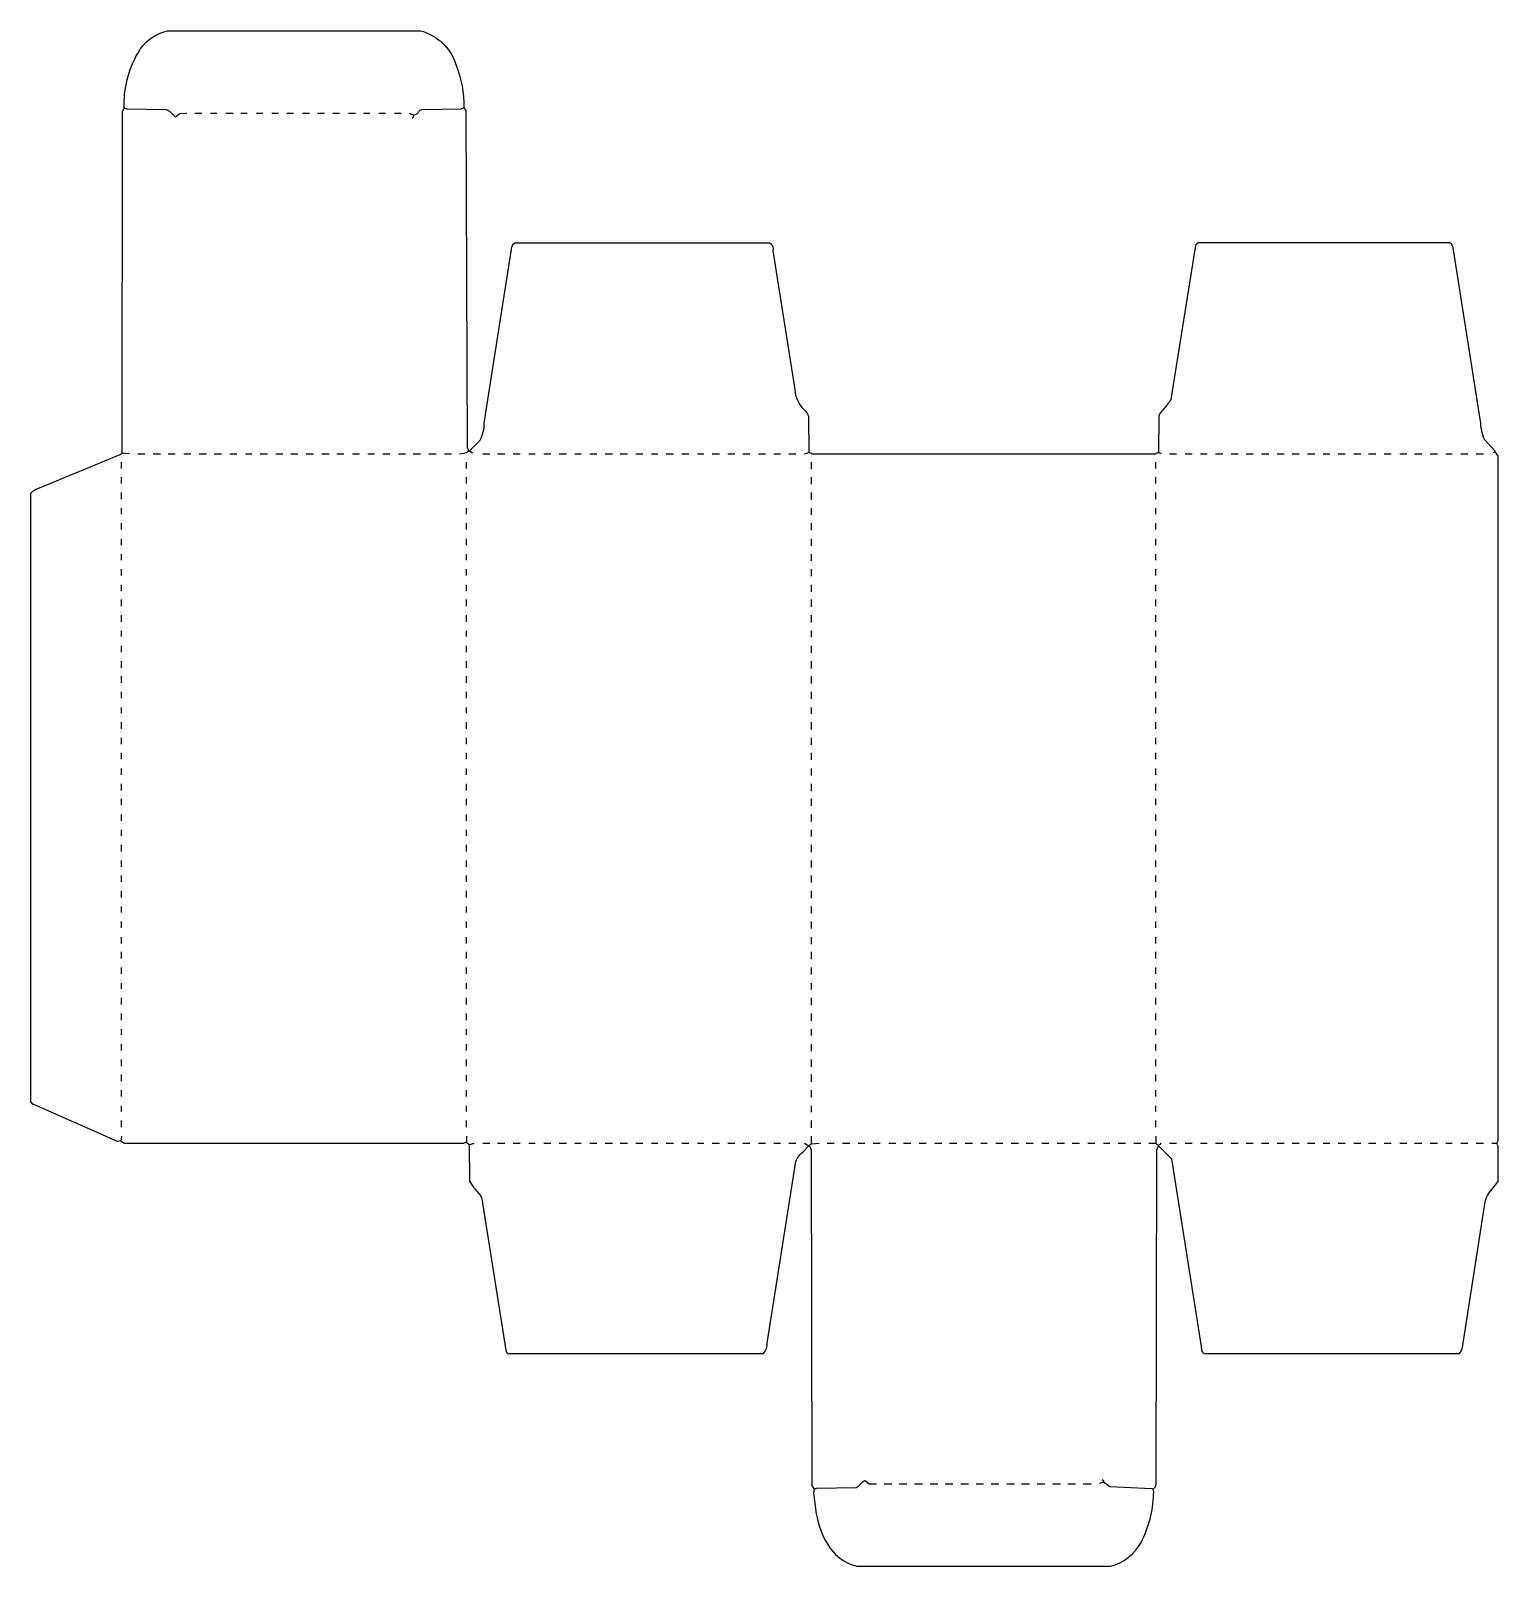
# Model space of a CAD drawing. Extents: x 227 to 2490, y 239 to 2606.
import ezdxf

# ---------------------------------------------------------------- set-up
doc = ezdxf.new("R2010")
doc.units = 0
doc.layers.get('0').update_dxf_attribs({"linetype": 'CONTINUOUS'})

msp = doc.modelspace()

# ---------------------------------------------------------------- linework, layer by layer
at = {"color": 7, "linetype": 'CONTINUOUS'}
for points in [[(366, 895), (361, 894), (231.9, 950.8), (231, 951), (227, 955), (227, 1893, -0.147065), (239.1, 1900.8), (242.9, 1902.3), (365, 1953), (368, 1955), (368.499049, 2480.999053), (371, 2487, -0.137146), (392, 2571, -0.2158), (438, 2606), (828, 2606, -0.254001), (882.7, 2553.9, -0.097212), (895, 2487), (897.76, 2482.82), (899.8, 1963.9), (900.2, 1963.1, -0.105047), (902, 1958)], [(371, 2487), (371.9, 2486.8), (375.007932, 2485.491808), (435.992068, 2484.508192, -0.107266), (440.776243, 2481.751381), (450, 2473), (457.037931, 2478.544828), (468, 2479)], [(811, 2479, 0.511916), (826, 2482, -0.176288), (830.007932, 2484.508192), (890.992068, 2485.491808), (895, 2487)], [(815, 2471, 0.216752), (818, 2476)], [(888, 1954, 0.179421), (902, 1958), (904, 1958), (904.2, 1958.9), (920, 1975, 0.12165), (926.42, 2000.94), (968.594595, 2269.067568, -0.311682), (974, 2279), (1366, 2279), (1368, 2278, -0.25203), (1371.594595, 2266.932432), (1405.42, 2053.06, 0.196493), (1419.243902, 2022.195122, -0.066662), (1426.508923, 2011.991385), (1427, 1956, -0.120666), (1431, 1954), (1962, 1954, -0.120666), (1966, 1956)], [(1962, 902), (1962, 891), (1965, 888), (1966, 886), (1967, 886), (1986, 867), (2031.58, 577.94), (2032.42, 572.06, 0.207113), (2036, 567), (2430, 567, 0.208475), (2435.58, 583.06), (2468.405405, 790.932432, -0.158553), (2477, 816), (2478, 817), (2490, 832), (2490, 887, -0.120666), (2488, 891, -0.120666), (2490, 895), (2490, 1950), (2486.769231, 1954.846154), (2485, 1957), (2484.503077, 1958.555385), (2468.249592, 1976.235726, -0.072014), (2462.58, 2003.94), (2420.352941, 2271.088235, 0.305891), (2415, 2279), (2027, 2279), (2023.7, 2276.1), (2023, 2275), (1986.594595, 2047.067568), (1985, 2037, 0.184026), (1983, 2034, 0.09902), (1979, 2029), (1969, 2017, 0.090885), (1966.491077, 2011.991385), (1966, 1956, -0.120666), (1970, 1954)], [(909, 1955, -0.155754), (904, 1958)], [(367, 902), (366, 895), (371, 891), (895, 891, -0.120666), (899, 893)], [(899, 902), (899, 893), (903, 889), (903.491077, 833.008615, 0.063065), (917.756098, 813.804878, -0.202763), (923.594595, 798.932432), (959.42, 572.06, 0.207113), (963, 567), (1357, 567, 0.207643), (1362.594595, 583.067568), (1406.647059, 863.088235, -0.138704), (1418, 878), (1427, 887)], [(903, 889), (906.1, 889.8, -0.138157), (911, 891)], [(1420, 891), (1427, 887), (1428, 887), (1428.2, 886.1), (1430.500967, 880.999037), (1431.499033, 364.000963, 0.134201), (1435, 358), (1434, 352), (1438.384615, 320.076923), (1439.647059, 313.911765, 0.120815), (1463.76, 261.82, 0.157087), (1501, 239), (1892, 239, 0.206632), (1939.2, 275.9, 0.11281), (1958.455172, 349.962069, 0.132299), (1958, 358)], [(1428, 887, -0.356963), (1431, 890), (1443, 891)], [(1879, 373), (1881, 371), (1881, 369), (1890.846154, 361.769231), (1955.9, 358.8), (1958, 358, 0.144398), (1962.500969, 365.000965), (1963.499031, 880.999035, -0.094891), (1966, 886)], [(1965, 888, 0.216752), (1970, 891)], [(1435, 358), (1435.9, 358.2), (1439.007932, 359.508192), (1499.992068, 360.491808), (1504, 363), (1508, 367, -0.121959), (1513.594595, 371.432432), (1520, 366), (1531, 366)], [(1875, 367), (1877.1, 367.8, -0.113888), (1881, 369)]]:
    msp.add_lwpolyline(points, format="xyb", dxfattribs=at)
for points in [[(480, 2479), (491, 2479)], [(504, 2479), (514, 2479)], [(528, 2479), (539, 2479)], [(551, 2479), (561, 2479)], [(575, 2479), (585, 2479)], [(599, 2479), (609, 2479)], [(622, 2479), (632, 2479)], [(646, 2479), (657, 2479)], [(669, 2479), (680, 2479)], [(693, 2479), (703, 2479)], [(717, 2479), (728, 2479)], [(740, 2479), (750, 2479)], [(764, 2479), (774, 2479)], [(788, 2479), (798, 2479)], [(367, 1931), (367, 1941)], [(379, 1954), (368, 1955)], [(392, 1954), (403, 1954)], [(416, 1954), (427, 1954)], [(439, 1954), (450, 1954)], [(463, 1954), (474, 1954)], [(487, 1954), (498, 1954)], [(510, 1954), (521, 1954)], [(534, 1954), (545, 1954)], [(558, 1954), (568, 1954)], [(581, 1954), (592, 1954)], [(605, 1954), (616, 1954)], [(628, 1954), (639, 1954)], [(652, 1954), (663, 1954)], [(676, 1954), (687, 1954)], [(699, 1954), (710, 1954)], [(723, 1954), (734, 1954)], [(747, 1954), (757, 1954)], [(770, 1954), (781, 1954)], [(794, 1954), (805, 1954)], [(817, 1954), (828, 1954)], [(841, 1954), (852, 1954)], [(865, 1954), (876, 1954)], [(899, 1931), (899, 1941)], [(924, 1954), (935, 1954)], [(947, 1954), (958, 1954)], [(971, 1954), (982, 1954)], [(995, 1954), (1005, 1954)], [(1018, 1954), (1029, 1954)], [(1042, 1954), (1053, 1954)], [(1066, 1954), (1076, 1954)], [(1089, 1954), (1100, 1954)], [(1113, 1954), (1124, 1954)], [(1136, 1954), (1147, 1954)], [(1160, 1954), (1171, 1954)], [(1184, 1954), (1194, 1954)], [(1207, 1954), (1218, 1954)], [(1231, 1954), (1242, 1954)], [(1255, 1954), (1265, 1954)], [(1278, 1954), (1289, 1954)], [(1302, 1954), (1313, 1954)], [(1325, 1954), (1336, 1954)], [(1349, 1954), (1360, 1954)], [(1373, 1954), (1383, 1954)], [(1396, 1954), (1407, 1954)], [(1420, 1954), (1427, 1956)], [(1431, 1930), (1431, 1941)], [(1962, 1931), (1962, 1941)], [(1983, 1954), (1994, 1954)], [(2007, 1954), (2018, 1954)], [(2031, 1954), (2041, 1954)], [(2054, 1954), (2065, 1954)], [(2078, 1954), (2089, 1954)], [(2101, 1954), (2112, 1954)], [(2125, 1954), (2136, 1954)], [(2149, 1954), (2160, 1954)], [(2172, 1954), (2183, 1954)], [(2196, 1954), (2207, 1954)], [(2220, 1954), (2230, 1954)], [(2243, 1954), (2254, 1954)], [(2267, 1954), (2278, 1954)], [(2290, 1954), (2301, 1954)], [(2314, 1954), (2325, 1954)], [(2338, 1954), (2349, 1954)], [(2361, 1954), (2372, 1954)], [(2385, 1954), (2396, 1954)], [(2409, 1954), (2419, 1954)], [(2432, 1954), (2443, 1954)], [(2456, 1954), (2467, 1954)], [(2482, 1956), (2485, 1957)], [(367, 1908), (367, 1918)], [(899, 1908), (899, 1918)], [(1431, 1907), (1431, 1918)], [(1962, 1908), (1962, 1918)], [(367, 1884), (367, 1894)], [(899, 1884), (899, 1894)], [(1431, 1883), (1431, 1894)], [(1962, 1884), (1962, 1894)], [(367, 1861), (367, 1870)], [(899, 1861), (899, 1870)], [(1431, 1860), (1431, 1870)], [(1962, 1861), (1962, 1870)], [(367, 1837), (367, 1847)], [(899, 1837), (899, 1847)], [(1431, 1836), (1431, 1847)], [(1962, 1837), (1962, 1847)], [(367, 1813), (367, 1823)], [(899, 1813), (899, 1823)], [(1431, 1812), (1431, 1823)], [(1962, 1813), (1962, 1823)], [(367, 1790), (367, 1799)], [(899, 1790), (899, 1799)], [(1431, 1789), (1431, 1799)], [(1962, 1790), (1962, 1799)], [(367, 1766), (367, 1776)], [(899, 1766), (899, 1776)], [(1431, 1765), (1431, 1776)], [(1962, 1766), (1962, 1776)], [(367, 1742), (367, 1752)], [(899, 1742), (899, 1752)], [(1431, 1741), (1431, 1752)], [(1962, 1742), (1962, 1752)], [(367, 1719), (367, 1729)], [(899, 1719), (899, 1729)], [(1431, 1718), (1431, 1729)], [(1962, 1719), (1962, 1729)], [(367, 1695), (367, 1705)], [(899, 1695), (899, 1705)], [(1431, 1694), (1431, 1705)], [(1962, 1695), (1962, 1705)], [(367, 1672), (367, 1681)], [(899, 1672), (899, 1681)], [(1431, 1671), (1431, 1681)], [(1962, 1672), (1962, 1681)], [(367, 1648), (367, 1658)], [(899, 1648), (899, 1658)], [(1431, 1647), (1431, 1658)], [(1962, 1648), (1962, 1658)], [(367, 1624), (367, 1634)], [(899, 1624), (899, 1634)], [(1431, 1623), (1431, 1634)], [(1962, 1624), (1962, 1634)], [(367, 1601), (367, 1611)], [(899, 1601), (899, 1611)], [(1431, 1600), (1431, 1611)], [(1962, 1601), (1962, 1611)], [(367, 1577), (367, 1587)], [(899, 1577), (899, 1587)], [(1431, 1576), (1431, 1587)], [(1962, 1577), (1962, 1587)], [(367, 1554), (367, 1563)], [(899, 1554), (899, 1563)], [(1431, 1553), (1431, 1563)], [(1962, 1554), (1962, 1563)], [(367, 1530), (367, 1540)], [(899, 1530), (899, 1540)], [(1431, 1529), (1431, 1540)], [(1962, 1530), (1962, 1540)], [(367, 1506), (367, 1516)], [(899, 1506), (899, 1516)], [(1431, 1505), (1431, 1516)], [(1962, 1506), (1962, 1516)], [(367, 1483), (367, 1493)], [(899, 1483), (899, 1493)], [(1431, 1482), (1431, 1493)], [(1962, 1483), (1962, 1493)], [(367, 1459), (367, 1469)], [(899, 1459), (899, 1469)], [(1431, 1458), (1431, 1469)], [(1962, 1459), (1962, 1469)], [(367, 1435), (367, 1445)], [(899, 1435), (899, 1445)], [(1431, 1434), (1431, 1445)], [(1962, 1435), (1962, 1445)], [(367, 1412), (367, 1422)], [(899, 1412), (899, 1422)], [(1431, 1411), (1431, 1422)], [(1962, 1412), (1962, 1422)], [(367, 1388), (367, 1398)], [(899, 1388), (899, 1398)], [(1431, 1387), (1431, 1398)], [(1962, 1388), (1962, 1398)], [(367, 1365), (367, 1374)], [(899, 1365), (899, 1374)], [(1431, 1364), (1431, 1374)], [(1962, 1365), (1962, 1374)], [(367, 1341), (367, 1351)], [(899, 1341), (899, 1351)], [(1431, 1340), (1431, 1351)], [(1962, 1341), (1962, 1351)], [(367, 1317), (367, 1327)], [(899, 1317), (899, 1327)], [(1431, 1316), (1431, 1327)], [(1962, 1317), (1962, 1327)], [(367, 1294), (367, 1304)], [(899, 1294), (899, 1304)], [(1431, 1293), (1431, 1304)], [(1962, 1294), (1962, 1304)], [(367, 1270), (367, 1280)], [(899, 1270), (899, 1280)], [(1431, 1269), (1431, 1280)], [(1962, 1270), (1962, 1280)], [(367, 1247), (367, 1256)], [(899, 1247), (899, 1256)], [(1431, 1246), (1431, 1256)], [(1962, 1247), (1962, 1256)], [(367, 1223), (367, 1233)], [(899, 1223), (899, 1233)], [(1431, 1222), (1431, 1233)], [(1962, 1223), (1962, 1233)], [(367, 1199), (367, 1209)], [(899, 1199), (899, 1209)], [(1431, 1198), (1431, 1209)], [(1962, 1199), (1962, 1209)], [(367, 1176), (367, 1186)], [(899, 1176), (899, 1186)], [(1431, 1175), (1431, 1186)], [(1962, 1176), (1962, 1186)], [(367, 1152), (367, 1162)], [(899, 1152), (899, 1162)], [(1431, 1151), (1431, 1162)], [(1962, 1152), (1962, 1162)], [(367, 1129), (367, 1138)], [(899, 1129), (899, 1138)], [(1431, 1128), (1431, 1138)], [(1962, 1129), (1962, 1138)], [(367, 1105), (367, 1115)], [(899, 1105), (899, 1115)], [(1431, 1104), (1431, 1115)], [(1962, 1105), (1962, 1115)], [(367, 1081), (367, 1091)], [(899, 1081), (899, 1091)], [(1431, 1080), (1431, 1091)], [(1962, 1081), (1962, 1091)], [(367, 1058), (367, 1067)], [(899, 1058), (899, 1067)], [(1431, 1057), (1431, 1067)], [(1962, 1058), (1962, 1067)], [(367, 1034), (367, 1044)], [(899, 1034), (899, 1044)], [(1431, 1033), (1431, 1044)], [(1962, 1034), (1962, 1044)], [(367, 1010), (367, 1020)], [(899, 1010), (899, 1020)], [(1431, 1009), (1431, 1020)], [(1962, 1010), (1962, 1020)], [(367, 987), (367, 997)], [(899, 987), (899, 996)], [(1431, 986), (1431, 997)], [(1962, 987), (1962, 997)], [(367, 963), (367, 973)], [(899, 963), (899, 973)], [(1431, 962), (1431, 973)], [(1962, 963), (1962, 973)], [(367, 940), (367, 949)], [(899, 940), (899, 949)], [(1431, 939), (1431, 949)], [(1962, 940), (1962, 949)], [(367, 916), (367, 926)], [(899, 916), (899, 926)], [(1431, 915), (1431, 926)], [(1962, 916), (1962, 926)], [(1431, 890), (1431, 902)], [(924, 891), (935, 891)], [(947, 891), (958, 891)], [(971, 891), (982, 891)], [(995, 891), (1005, 891)], [(1018, 891), (1029, 891)], [(1042, 891), (1053, 891)], [(1066, 891), (1076, 891)], [(1089, 891), (1100, 891)], [(1113, 891), (1124, 891)], [(1136, 891), (1147, 891)], [(1160, 891), (1171, 891)], [(1184, 891), (1194, 891)], [(1207, 891), (1218, 891)], [(1231, 891), (1242, 891)], [(1255, 891), (1265, 891)], [(1278, 891), (1289, 891)], [(1302, 891), (1313, 891)], [(1325, 891), (1336, 891)], [(1349, 891), (1360, 891)], [(1373, 891), (1383, 891)], [(1396, 891), (1407, 891)], [(1455, 891), (1466, 891)], [(1479, 891), (1490, 891)], [(1503, 891), (1513, 891)], [(1526, 891), (1537, 891)], [(1550, 891), (1561, 891)], [(1573, 891), (1584, 891)], [(1597, 891), (1608, 891)], [(1621, 891), (1632, 891)], [(1644, 891), (1655, 891)], [(1668, 891), (1679, 891)], [(1692, 891), (1702, 891)], [(1715, 891), (1726, 891)], [(1739, 891), (1750, 891)], [(1762, 891), (1773, 891)], [(1786, 891), (1797, 891)], [(1810, 891), (1821, 891)], [(1833, 891), (1844, 891)], [(1857, 891), (1868, 891)], [(1881, 891), (1891, 891)], [(1904, 891), (1915, 891)], [(1928, 891), (1939, 891)], [(1951, 891), (1962, 891)], [(1983, 891), (1994, 891)], [(2007, 891), (2018, 891)], [(2031, 891), (2041, 891)], [(2054, 891), (2065, 891)], [(2078, 891), (2089, 891)], [(2101, 891), (2112, 891)], [(2125, 891), (2136, 891)], [(2149, 891), (2160, 891)], [(2172, 891), (2183, 891)], [(2196, 891), (2207, 891)], [(2220, 891), (2230, 891)], [(2243, 891), (2254, 891)], [(2267, 891), (2278, 891)], [(2290, 891), (2301, 891)], [(2314, 891), (2325, 891)], [(2338, 891), (2349, 891)], [(2361, 891), (2372, 891)], [(2385, 891), (2396, 891)], [(2409, 891), (2419, 891)], [(2432, 891), (2443, 891)], [(2456, 891), (2467, 891)], [(2480, 891), (2488, 891)], [(1543, 366), (1555, 366)], [(1566, 366), (1578, 366)], [(1590, 366), (1602, 366)], [(1614, 366), (1626, 366)], [(1637, 366), (1649, 366)], [(1661, 366), (1673, 366)], [(1685, 366), (1696, 366)], [(1708, 366), (1720, 366)], [(1732, 366), (1744, 366)], [(1755, 366), (1767, 366)], [(1779, 366), (1791, 366)], [(1803, 366), (1815, 366)], [(1826, 366), (1838, 366)], [(1850, 366), (1862, 366)]]:
    msp.add_lwpolyline(points, dxfattribs=at)

doc.saveas('drawing.dxf')
